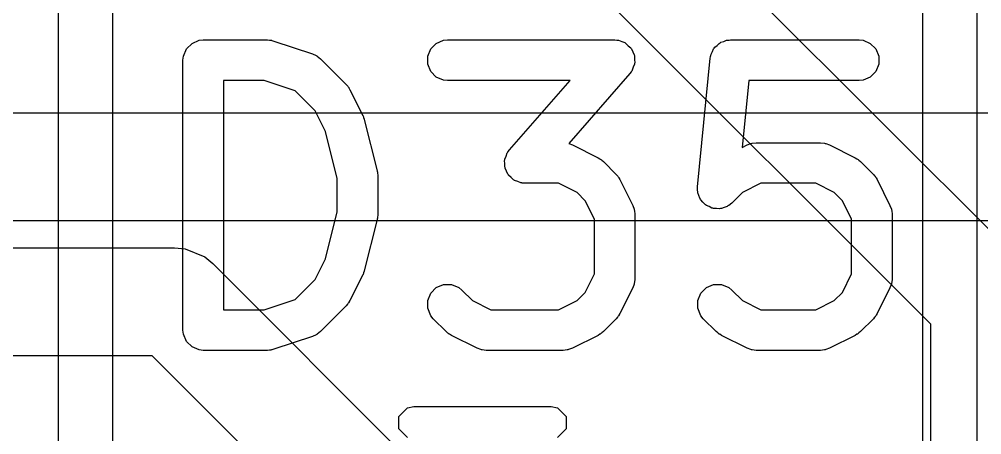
# Model space of a CAD drawing. Header units: inches. Extents: x 1.3 to 5.24, y -7.03 to -1.12.
# Drawn here: x 4.5246 to 4.6649, y -2.48 to -2.4194 of the extents above; entities that cross this region are included whole.
import ezdxf

# ---------------------------------------------------------------- set-up
doc = ezdxf.new("R2010")
doc.units = ezdxf.units.IN
doc.header["$MEASUREMENT"] = 0
for name, color, linetype, true_color in [('B.Silkscreen', 31, 'CONTINUOUS', 0xe8b2a7), ('F.Cu', 13, 'CONTINUOUS', 0xc83434), ('F.Silkscreen', 41, 'CONTINUOUS', 0xf2eda1), ('In1.Cu', 91, 'CONTINUOUS', 0x7fc87f), ('In2.Cu', 33, 'CONTINUOUS', 0xce7d2c)]:
    doc.layers.add(name, color=color, linetype=linetype, true_color=true_color)

msp = doc.modelspace()

# ---------------------------------------------------------------- linework, layer by layer
at = {"layer": 'B.Silkscreen', "linetype": 'CONTINUOUS'}
for p, q in [((4.53031, -2.58858), (4.53031, -2.39567)), ((4.66417, -2.39567), (4.66417, -2.58858)), ((4.53819, -2.39961), (4.53819, -2.58465)), ((4.6563, -2.58465), (4.6563, -2.39961))]:
    msp.add_line(p, q, dxfattribs=at)
at = {"layer": 'F.Cu', "linetype": 'CONTINUOUS'}
for p, q in [((4.49145, -2.43307), (4.76644, -2.43307)), ((4.76644, -2.44882), (4.48819, -2.44882))]:
    msp.add_line(p, q, dxfattribs=at)
at = {"layer": 'F.Silkscreen', "linetype": 'CONTINUOUS'}
for p, q in [((4.54895, -2.42375), (4.54977, -2.42293)), ((4.54977, -2.42293), (4.55083, -2.42249)), ((4.55083, -2.42249), (4.55141, -2.42243)), ((4.55141, -2.42243), (4.56078, -2.42243)), ((4.56078, -2.42243), (4.56107, -2.42246)), ((4.56107, -2.42246), (4.56115, -2.42246)), ((4.56115, -2.42246), (4.56125, -2.42248)), ((4.56125, -2.42248), (4.56136, -2.42249)), ((4.56136, -2.42249), (4.56143, -2.42252)), ((4.56143, -2.42252), (4.56171, -2.42259)), ((4.56171, -2.42259), (4.56734, -2.42446)), ((4.58457, -2.42375), (4.58539, -2.42293)), ((4.58539, -2.42293), (4.58645, -2.42249)), ((4.58645, -2.42249), (4.58703, -2.42243)), ((4.58703, -2.42243), (4.6114, -2.42243)), ((4.6114, -2.42243), (4.6117, -2.42246)), ((4.6117, -2.42246), (4.61178, -2.42246)), ((4.61178, -2.42246), (4.61183, -2.42248)), ((4.61183, -2.42248), (4.61197, -2.42249)), ((4.61197, -2.42249), (4.61242, -2.42267)), ((4.61242, -2.42267), (4.61287, -2.42283)), ((4.61287, -2.42283), (4.61295, -2.42289)), ((4.61295, -2.42289), (4.61304, -2.42293)), ((4.61304, -2.42293), (4.61338, -2.42327)), ((4.61338, -2.42327), (4.61374, -2.42359)), ((4.62599, -2.42351), (4.62633, -2.42324)), ((4.62633, -2.42324), (4.62663, -2.42293)), ((4.62663, -2.42293), (4.62677, -2.42287)), ((4.62677, -2.42287), (4.62688, -2.42278)), ((4.62688, -2.42278), (4.6273, -2.42266)), ((4.6273, -2.42266), (4.6277, -2.42249)), ((4.6277, -2.42249), (4.62792, -2.42247)), ((4.62792, -2.42247), (4.62799, -2.42245)), ((4.62799, -2.42245), (4.62806, -2.42245)), ((4.62806, -2.42245), (4.62827, -2.42243)), ((4.62827, -2.42243), (4.64702, -2.42243)), ((4.64702, -2.42243), (4.6476, -2.42249)), ((4.6476, -2.42249), (4.64866, -2.42293)), ((4.64866, -2.42293), (4.64947, -2.42375)), ((4.54845, -2.42539), (4.54851, -2.42481)), ((4.54851, -2.42481), (4.54895, -2.42375)), ((4.56734, -2.42446), (4.56787, -2.4247)), ((4.56787, -2.4247), (4.56795, -2.42477)), ((4.56795, -2.42477), (4.56804, -2.42481)), ((4.56804, -2.42481), (4.56849, -2.42517)), ((4.58413, -2.42481), (4.58457, -2.42375)), ((4.58413, -2.42596), (4.58413, -2.42481)), ((4.61374, -2.42359), (4.61378, -2.42368)), ((4.61378, -2.42368), (4.61385, -2.42375)), ((4.61385, -2.42375), (4.61404, -2.42419)), ((4.61404, -2.42419), (4.61425, -2.42462)), ((4.61425, -2.42462), (4.61426, -2.42472)), ((4.61426, -2.42472), (4.61429, -2.42481)), ((4.61429, -2.42481), (4.61429, -2.42529)), ((4.62538, -2.42481), (4.6254, -2.42474)), ((4.62538, -2.42488), (4.62538, -2.42481)), ((4.6254, -2.42474), (4.62545, -2.42453)), ((4.62545, -2.42453), (4.62565, -2.42414)), ((4.62565, -2.42414), (4.62582, -2.42375)), ((4.62582, -2.42375), (4.62592, -2.42364)), ((4.62592, -2.42364), (4.62599, -2.42351)), ((4.64947, -2.42375), (4.64992, -2.42481)), ((4.64992, -2.42481), (4.64992, -2.42596)), ((4.54845, -2.46476), (4.54845, -2.42539)), ((4.56849, -2.42517), (4.57224, -2.42892)), ((4.58457, -2.42703), (4.58413, -2.42596)), ((4.61429, -2.42596), (4.61411, -2.42641)), ((4.61429, -2.42529), (4.61433, -2.42577)), ((4.61433, -2.42577), (4.61429, -2.42586)), ((4.61429, -2.42586), (4.61429, -2.42596)), ((4.62346, -2.44384), (4.62533, -2.42509)), ((4.62533, -2.42509), (4.62538, -2.42488)), ((4.64992, -2.42596), (4.64947, -2.42703)), ((4.58539, -2.42784), (4.58457, -2.42703)), ((4.61362, -2.42733), (4.60469, -2.43754)), ((4.6138, -2.42708), (4.61362, -2.42733)), ((4.61385, -2.42703), (4.6138, -2.42708)), ((4.61388, -2.42697), (4.61385, -2.42703)), ((4.61396, -2.42686), (4.61388, -2.42697)), ((4.61411, -2.42641), (4.61396, -2.42686)), ((4.64947, -2.42703), (4.64866, -2.42784)), ((4.5603, -2.42834), (4.55436, -2.42834)), ((4.55436, -2.42834), (4.55436, -2.4618)), ((4.56481, -2.42984), (4.5603, -2.42834)), ((4.57224, -2.42892), (4.57243, -2.42915)), ((4.58645, -2.42828), (4.58539, -2.42784)), ((4.58703, -2.42834), (4.58645, -2.42828)), ((4.60489, -2.42834), (4.58703, -2.42834)), ((4.59605, -2.43844), (4.60489, -2.42834)), ((4.63094, -2.42834), (4.62997, -2.43811)), ((4.64702, -2.42834), (4.63094, -2.42834)), ((4.6476, -2.42828), (4.64702, -2.42834)), ((4.64866, -2.42784), (4.6476, -2.42828)), ((4.56773, -2.43276), (4.56481, -2.42984)), ((4.57243, -2.42915), (4.57249, -2.4292)), ((4.57249, -2.4292), (4.57254, -2.42929)), ((4.57254, -2.42929), (4.57261, -2.42937)), ((4.57261, -2.42937), (4.57264, -2.42944)), ((4.57264, -2.42944), (4.57279, -2.42969)), ((4.57279, -2.42969), (4.57467, -2.43344)), ((4.56924, -2.43579), (4.56773, -2.43276)), ((4.57467, -2.43344), (4.57469, -2.43348)), ((4.57469, -2.43348), (4.5747, -2.4335)), ((4.5747, -2.4335), (4.57478, -2.43374)), ((4.57478, -2.43374), (4.57488, -2.43398)), ((4.57488, -2.43398), (4.57488, -2.434)), ((4.57488, -2.434), (4.57489, -2.43404)), ((4.57489, -2.43404), (4.57677, -2.44154)), ((4.57095, -2.44262), (4.56924, -2.43579)), ((4.63144, -2.43749), (4.63202, -2.43743)), ((4.63202, -2.43743), (4.64139, -2.43743)), ((4.64139, -2.43743), (4.64197, -2.43749)), ((4.59572, -2.43891), (4.5958, -2.4388)), ((4.5958, -2.4388), (4.59582, -2.43874)), ((4.59582, -2.43874), (4.59587, -2.43869)), ((4.59587, -2.43869), (4.59605, -2.43844)), ((4.60469, -2.43754), (4.60522, -2.43774)), ((4.60522, -2.43774), (4.60897, -2.43962)), ((4.62997, -2.43811), (4.6307, -2.43774)), ((4.6307, -2.43774), (4.63124, -2.43754)), ((4.63124, -2.43754), (4.63135, -2.43753)), ((4.63135, -2.43753), (4.63144, -2.43749)), ((4.64197, -2.43749), (4.64207, -2.43753)), ((4.64207, -2.43753), (4.64217, -2.43754)), ((4.64217, -2.43754), (4.64272, -2.43774)), ((4.64272, -2.43774), (4.64646, -2.43962)), ((4.59535, -2.44), (4.59538, -2.43991)), ((4.59538, -2.44048), (4.59535, -2.44)), ((4.59538, -2.43981), (4.59556, -2.43937)), ((4.59538, -2.43991), (4.59538, -2.43981)), ((4.59556, -2.43937), (4.59572, -2.43891)), ((4.60897, -2.43962), (4.60922, -2.43977)), ((4.60922, -2.43977), (4.60929, -2.4398)), ((4.60929, -2.4398), (4.60937, -2.43987)), ((4.60937, -2.43987), (4.60946, -2.43993)), ((4.60946, -2.43993), (4.60951, -2.43999)), ((4.60951, -2.43999), (4.60974, -2.44017)), ((4.60974, -2.44017), (4.61161, -2.44205)), ((4.64646, -2.43962), (4.64671, -2.43977)), ((4.64671, -2.43977), (4.64678, -2.4398)), ((4.64678, -2.4398), (4.64687, -2.43987)), ((4.64687, -2.43987), (4.64695, -2.43993)), ((4.64695, -2.43993), (4.64701, -2.43999)), ((4.64701, -2.43999), (4.64723, -2.44017)), ((4.64723, -2.44017), (4.64911, -2.44205)), ((4.57677, -2.44154), (4.57678, -2.44164)), ((4.57678, -2.44164), (4.5768, -2.44168)), ((4.59538, -2.44096), (4.59538, -2.44048)), ((4.59542, -2.44105), (4.59538, -2.44096)), ((4.59542, -2.44115), (4.59542, -2.44105)), ((4.59564, -2.44158), (4.59542, -2.44115)), ((4.59582, -2.44203), (4.59564, -2.44158)), ((4.57095, -2.44752), (4.57095, -2.44262)), ((4.5768, -2.44168), (4.57682, -2.4419)), ((4.57682, -2.4419), (4.57685, -2.44212)), ((4.57685, -2.44212), (4.57685, -2.44216)), ((4.57685, -2.44216), (4.57686, -2.44226)), ((4.57686, -2.44226), (4.57686, -2.44788)), ((4.59589, -2.4421), (4.59582, -2.44203)), ((4.59593, -2.44218), (4.59589, -2.4421)), ((4.5963, -2.4425), (4.59593, -2.44218)), ((4.59663, -2.44284), (4.5963, -2.4425)), ((4.59673, -2.44288), (4.59663, -2.44284)), ((4.5968, -2.44294), (4.59673, -2.44288)), ((4.59726, -2.4431), (4.5968, -2.44294)), ((4.61161, -2.44205), (4.6118, -2.44227)), ((4.6118, -2.44227), (4.61186, -2.44232)), ((4.61186, -2.44232), (4.61191, -2.44241)), ((4.61191, -2.44241), (4.61198, -2.44249)), ((4.61198, -2.44249), (4.61201, -2.44257)), ((4.61201, -2.44257), (4.61216, -2.44281)), ((4.61216, -2.44281), (4.61404, -2.44656)), ((4.64911, -2.44205), (4.64929, -2.44227)), ((4.64929, -2.44227), (4.64935, -2.44232)), ((4.64935, -2.44232), (4.64941, -2.44241)), ((4.64941, -2.44241), (4.64947, -2.44249)), ((4.64947, -2.44249), (4.6495, -2.44257)), ((4.6495, -2.44257), (4.64966, -2.44281)), ((4.64966, -2.44281), (4.65153, -2.44656)), ((4.5977, -2.44328), (4.59726, -2.4431)), ((4.59784, -2.44329), (4.5977, -2.44328)), ((4.59789, -2.44331), (4.59784, -2.44329)), ((4.59797, -2.44331), (4.59789, -2.44331)), ((4.59828, -2.44334), (4.59797, -2.44331)), ((4.6032, -2.44334), (4.59828, -2.44334)), ((4.6059, -2.44469), (4.6032, -2.44334)), ((4.62346, -2.44442), (4.62346, -2.44384)), ((4.6235, -2.44456), (4.62346, -2.44442)), ((4.63272, -2.44334), (4.63002, -2.44469)), ((4.6407, -2.44334), (4.63272, -2.44334)), ((4.6434, -2.44469), (4.6407, -2.44334)), ((4.6071, -2.44588), (4.6059, -2.44469)), ((4.6235, -2.44471), (4.6235, -2.44456)), ((4.62367, -2.44511), (4.6235, -2.44471)), ((4.62379, -2.44552), (4.62367, -2.44511)), ((4.62388, -2.44564), (4.62379, -2.44552)), ((4.62394, -2.44577), (4.62388, -2.44564)), ((4.62425, -2.44608), (4.62394, -2.44577)), ((4.63002, -2.44469), (4.62848, -2.44622)), ((4.64459, -2.44588), (4.6434, -2.44469)), ((4.60845, -2.44858), (4.6071, -2.44588)), ((4.61404, -2.44656), (4.61425, -2.4471)), ((4.61425, -2.4471), (4.61425, -2.44721)), ((4.61425, -2.44721), (4.61429, -2.44731)), ((4.62452, -2.44641), (4.62425, -2.44608)), ((4.62465, -2.44648), (4.62452, -2.44641)), ((4.62476, -2.44659), (4.62465, -2.44648)), ((4.62515, -2.44675), (4.62476, -2.44659)), ((4.62554, -2.44696), (4.62515, -2.44675)), ((4.62568, -2.44697), (4.62554, -2.44696)), ((4.62582, -2.44703), (4.62568, -2.44697)), ((4.62625, -2.44703), (4.62582, -2.44703)), ((4.62668, -2.44707), (4.62625, -2.44703)), ((4.62682, -2.44703), (4.62668, -2.44707)), ((4.62697, -2.44703), (4.62682, -2.44703)), ((4.62737, -2.44687), (4.62697, -2.44703)), ((4.62778, -2.44674), (4.62737, -2.44687)), ((4.6279, -2.44665), (4.62778, -2.44674)), ((4.62804, -2.44659), (4.6279, -2.44665)), ((4.62848, -2.44622), (4.62804, -2.44659)), ((4.64594, -2.44858), (4.64459, -2.44588)), ((4.65153, -2.44656), (4.65174, -2.4471)), ((4.65174, -2.4471), (4.65175, -2.44721)), ((4.65175, -2.44721), (4.65179, -2.44731)), ((4.56924, -2.45435), (4.57095, -2.44752)), ((4.57677, -2.4486), (4.57489, -2.4561)), ((4.57678, -2.4485), (4.57677, -2.4486)), ((4.5768, -2.44846), (4.57678, -2.4485)), ((4.57682, -2.44824), (4.5768, -2.44846)), ((4.57685, -2.44803), (4.57682, -2.44824)), ((4.57686, -2.44788), (4.57685, -2.44798)), ((4.57685, -2.44798), (4.57685, -2.44803)), ((4.60845, -2.45656), (4.60845, -2.44858)), ((4.61429, -2.44731), (4.61435, -2.44788)), ((4.61435, -2.44788), (4.61435, -2.45726)), ((4.64594, -2.45656), (4.64594, -2.44858)), ((4.65179, -2.44731), (4.65185, -2.44788)), ((4.65185, -2.44788), (4.65185, -2.45726)), ((4.56773, -2.45738), (4.56924, -2.45435)), ((4.57467, -2.4567), (4.57279, -2.46045)), ((4.57469, -2.45666), (4.57467, -2.4567)), ((4.5747, -2.45664), (4.57469, -2.45666)), ((4.57478, -2.4564), (4.5747, -2.45664)), ((4.57488, -2.45616), (4.57478, -2.4564)), ((4.57489, -2.4561), (4.57488, -2.45614)), ((4.57488, -2.45614), (4.57488, -2.45616)), ((4.6071, -2.45926), (4.60845, -2.45656)), ((4.64459, -2.45926), (4.64594, -2.45656)), ((4.56481, -2.4603), (4.56773, -2.45738)), ((4.58539, -2.45855), (4.58645, -2.45811)), ((4.58645, -2.45811), (4.5876, -2.45811)), ((4.5876, -2.45811), (4.58867, -2.45855)), ((4.61425, -2.45804), (4.61404, -2.45858)), ((4.61429, -2.45783), (4.61425, -2.45793)), ((4.61425, -2.45793), (4.61425, -2.45804)), ((4.61435, -2.45726), (4.61429, -2.45783)), ((4.62476, -2.45855), (4.62582, -2.45811)), ((4.62582, -2.45811), (4.62697, -2.45811)), ((4.62697, -2.45811), (4.62804, -2.45855)), ((4.65174, -2.45804), (4.65153, -2.45858)), ((4.65175, -2.45793), (4.65174, -2.45804)), ((4.65179, -2.45783), (4.65175, -2.45793)), ((4.65185, -2.45726), (4.65179, -2.45783)), ((4.58413, -2.46043), (4.58457, -2.45937)), ((4.58457, -2.45937), (4.58539, -2.45855)), ((4.58867, -2.45855), (4.58911, -2.45892)), ((4.58911, -2.45892), (4.59065, -2.46046)), ((4.6059, -2.46046), (4.6071, -2.45926)), ((4.61404, -2.45858), (4.61216, -2.46233)), ((4.6235, -2.46043), (4.62394, -2.45937)), ((4.62394, -2.45937), (4.62476, -2.45855)), ((4.62804, -2.45855), (4.62848, -2.45892)), ((4.62848, -2.45892), (4.63002, -2.46046)), ((4.6434, -2.46046), (4.64459, -2.45926)), ((4.65153, -2.45858), (4.64966, -2.46233)), ((4.5603, -2.4618), (4.56481, -2.4603)), ((4.57224, -2.46122), (4.56849, -2.46497)), ((4.57243, -2.46099), (4.57224, -2.46122)), ((4.57249, -2.46094), (4.57243, -2.46099)), ((4.57254, -2.46085), (4.57249, -2.46094)), ((4.57261, -2.46077), (4.57254, -2.46085)), ((4.57264, -2.4607), (4.57261, -2.46077)), ((4.57279, -2.46045), (4.57264, -2.4607)), ((4.58413, -2.46158), (4.58413, -2.46043)), ((4.59065, -2.46046), (4.59335, -2.4618)), ((4.6032, -2.4618), (4.6059, -2.46046)), ((4.6235, -2.46158), (4.6235, -2.46043)), ((4.63002, -2.46046), (4.63272, -2.4618)), ((4.6407, -2.4618), (4.6434, -2.46046)), ((4.55436, -2.4618), (4.5603, -2.4618)), ((4.58457, -2.46265), (4.58413, -2.46158)), ((4.58494, -2.4631), (4.58457, -2.46265)), ((4.59335, -2.4618), (4.6032, -2.4618)), ((4.61198, -2.46265), (4.61191, -2.46273)), ((4.61201, -2.46258), (4.61198, -2.46265)), ((4.61216, -2.46233), (4.61201, -2.46258)), ((4.62394, -2.46265), (4.6235, -2.46158)), ((4.62431, -2.4631), (4.62394, -2.46265)), ((4.63272, -2.4618), (4.6407, -2.4618)), ((4.64947, -2.46265), (4.64941, -2.46273)), ((4.6495, -2.46258), (4.64947, -2.46265)), ((4.64966, -2.46233), (4.6495, -2.46258)), ((4.58681, -2.46497), (4.58494, -2.4631)), ((4.61161, -2.4631), (4.60974, -2.46497)), ((4.6118, -2.46287), (4.61161, -2.4631)), ((4.61186, -2.46282), (4.6118, -2.46287)), ((4.61191, -2.46273), (4.61186, -2.46282)), ((4.62618, -2.46497), (4.62431, -2.4631)), ((4.64911, -2.4631), (4.64723, -2.46497)), ((4.64929, -2.46287), (4.64911, -2.4631)), ((4.64935, -2.46282), (4.64929, -2.46287)), ((4.64941, -2.46273), (4.64935, -2.46282)), ((4.54851, -2.46533), (4.54845, -2.46476)), ((4.54895, -2.4664), (4.54851, -2.46533)), ((4.56787, -2.46545), (4.56734, -2.46568)), ((4.56795, -2.46538), (4.56787, -2.46545)), ((4.56804, -2.46534), (4.56795, -2.46538)), ((4.56849, -2.46497), (4.56804, -2.46534)), ((4.58704, -2.46516), (4.58681, -2.46497)), ((4.58709, -2.46521), (4.58704, -2.46516)), ((4.58718, -2.46527), (4.58709, -2.46521)), ((4.58726, -2.46534), (4.58718, -2.46527)), ((4.58733, -2.46537), (4.58726, -2.46534)), ((4.58758, -2.46552), (4.58733, -2.46537)), ((4.60922, -2.46537), (4.60897, -2.46552)), ((4.60929, -2.46534), (4.60922, -2.46537)), ((4.60937, -2.46527), (4.60929, -2.46534)), ((4.60946, -2.46521), (4.60937, -2.46527)), ((4.60951, -2.46516), (4.60946, -2.46521)), ((4.60974, -2.46497), (4.60951, -2.46516)), ((4.62641, -2.46516), (4.62618, -2.46497)), ((4.62646, -2.46521), (4.62641, -2.46516)), ((4.62655, -2.46527), (4.62646, -2.46521)), ((4.62663, -2.46534), (4.62655, -2.46527)), ((4.6267, -2.46537), (4.62663, -2.46534)), ((4.62695, -2.46552), (4.6267, -2.46537)), ((4.64671, -2.46537), (4.64646, -2.46552)), ((4.64678, -2.46534), (4.64671, -2.46537)), ((4.64687, -2.46527), (4.64678, -2.46534)), ((4.64695, -2.46521), (4.64687, -2.46527)), ((4.64701, -2.46516), (4.64695, -2.46521)), ((4.64723, -2.46497), (4.64701, -2.46516)), ((4.54977, -2.46721), (4.54895, -2.4664)), ((4.56734, -2.46568), (4.56171, -2.46756)), ((4.59133, -2.4674), (4.58758, -2.46552)), ((4.60897, -2.46552), (4.60522, -2.4674)), ((4.6307, -2.4674), (4.62695, -2.46552)), ((4.64646, -2.46552), (4.64272, -2.4674)), ((4.55083, -2.46765), (4.54977, -2.46721)), ((4.55141, -2.46771), (4.55083, -2.46765)), ((4.56078, -2.46771), (4.55141, -2.46771)), ((4.56107, -2.46768), (4.56078, -2.46771)), ((4.56115, -2.46769), (4.56107, -2.46768)), ((4.56125, -2.46766), (4.56115, -2.46769)), ((4.56136, -2.46765), (4.56125, -2.46766)), ((4.56143, -2.46762), (4.56136, -2.46765)), ((4.56171, -2.46756), (4.56143, -2.46762)), ((4.59187, -2.4676), (4.59133, -2.4674)), ((4.59198, -2.46761), (4.59187, -2.4676)), ((4.59207, -2.46765), (4.59198, -2.46761)), ((4.59265, -2.46771), (4.59207, -2.46765)), ((4.6039, -2.46771), (4.59265, -2.46771)), ((4.60448, -2.46765), (4.6039, -2.46771)), ((4.60457, -2.46761), (4.60448, -2.46765)), ((4.60468, -2.4676), (4.60457, -2.46761)), ((4.60522, -2.4674), (4.60468, -2.4676)), ((4.63124, -2.4676), (4.6307, -2.4674)), ((4.63135, -2.46761), (4.63124, -2.4676)), ((4.63144, -2.46765), (4.63135, -2.46761)), ((4.63202, -2.46771), (4.63144, -2.46765)), ((4.64139, -2.46771), (4.63202, -2.46771)), ((4.64197, -2.46765), (4.64139, -2.46771)), ((4.64207, -2.46761), (4.64197, -2.46765)), ((4.64217, -2.4676), (4.64207, -2.46761)), ((4.64272, -2.4674), (4.64217, -2.4676)), ((4.57992, -2.47734), (4.58119, -2.47607)), ((4.58119, -2.47607), (4.5821, -2.47589)), ((4.5821, -2.47589), (4.60215, -2.47589)), ((4.60215, -2.47589), (4.60306, -2.47607)), ((4.60306, -2.47607), (4.60434, -2.47734)), ((4.57992, -2.47915), (4.57992, -2.47734)), ((4.60434, -2.47734), (4.60434, -2.47915)), ((4.58119, -2.48043), (4.57992, -2.47915)), ((4.60434, -2.47915), (4.60306, -2.48043))]:
    msp.add_line(p, q, dxfattribs=at)
at = {"layer": 'In1.Cu', "linetype": 'CONTINUOUS'}
for p, q in [((4.45751, -2.45276), (4.54724, -2.45276)), ((4.54724, -2.45276), (4.54878, -2.45291)), ((4.54878, -2.45291), (4.55162, -2.45408)), ((4.55162, -2.45408), (4.55281, -2.45506)), ((4.55281, -2.45506), (4.92069, -2.82294)), ((4.54398, -2.4685), (4.45751, -2.4685)), ((4.90955, -2.83407), (4.54398, -2.4685))]:
    msp.add_line(p, q, dxfattribs=at)
at = {"layer": 'In2.Cu', "linetype": 'CONTINUOUS'}
for p, q in [((4.45669, -2.24083), (4.67092, -2.45506)), ((4.65748, -2.46389), (4.44325, -2.24966)), ((4.65748, -2.69685), (4.65748, -2.46389))]:
    msp.add_line(p, q, dxfattribs=at)

doc.saveas('drawing.dxf')
